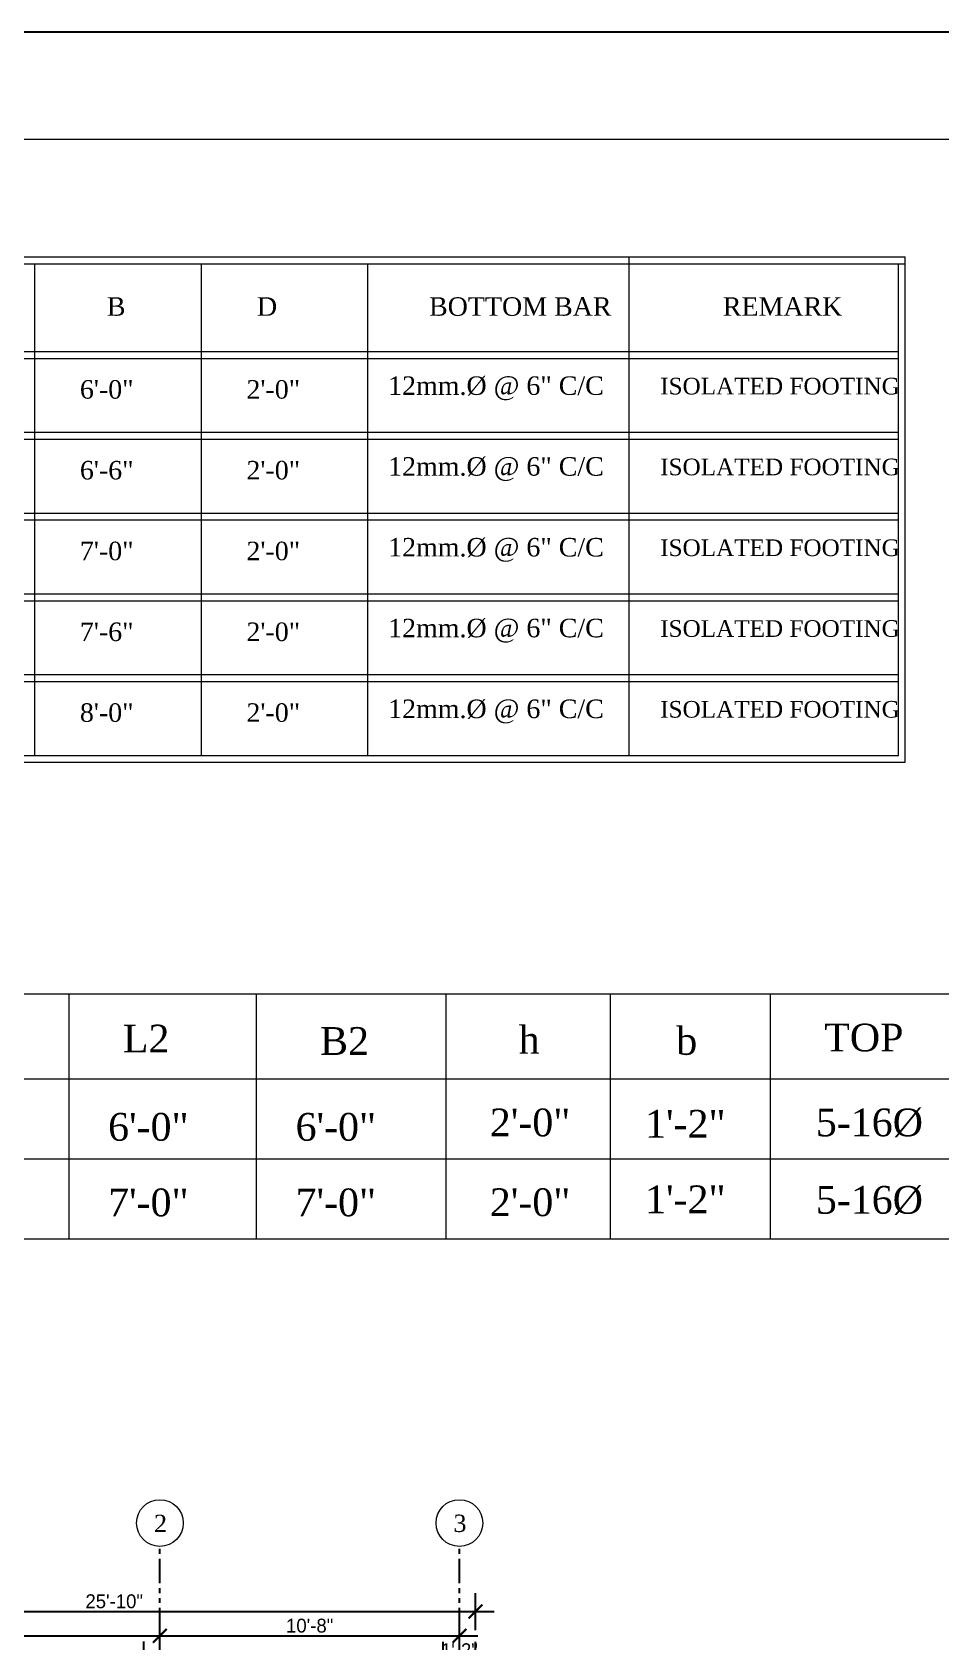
# Model space of a CAD drawing. Header units: inches. Extents: x -2812 to 9774, y -15726 to -746.
# Drawn here: x -697 to -304, y -7975 to -7279 of the extents above; entities that cross this region are included whole.
import ezdxf

# ---------------------------------------------------------------- set-up
doc = ezdxf.new("R2010")
doc.units = ezdxf.units.IN
doc.header["$LTSCALE"] = 17
doc.header["$MEASUREMENT"] = 0
doc.linetypes.add('PHANTOM2', pattern=[1.25, 0.625, -0.125, 0.125, -0.125, 0.125, -0.125])
for name, color, linetype, lineweight in [('15 STRS TEXT', 7, 'Continuous', 15), ('25 BOT BAR', 12, 'Continuous', 25), ('DOOR & WIN', 1, 'Continuous', 25), ('ELE1', 3, 'Continuous', 9), ('OUTLINE', 1, 'Continuous', 25), ('TEXT', 231, 'Continuous', 20)]:
    doc.layers.add(name, color=color, linetype=linetype, lineweight=lineweight)
doc.layers.add('WINDOW', color=5, linetype='Continuous')
doc.styles.add('ARCHITECTURE', font='stylu.ttf')
doc.styles.add('TIMES NEW ROMAN', font='times.ttf', dxfattribs={"height": 7})
doc.dimstyles.new('8 SCALE', dxfattribs={"dimscale": 0, "dimtxt": 6, "dimasz": 6, "dimexe": 8, "dimexo": 8, "dimgap": 1.25, "dimtad": 1, "dimdec": 0, "dimzin": 3, "dimdsep": 46, "dimlunit": 4, "dimtxsty": 'ARCHITECTURE', "dimblk": 'ARCHTICK', "dimcen": 8, "dimdle": 8, "dimclrd": 5, "dimclre": 5, "dimclrt": 7, "dimadec": 0, "dimazin": 0, "dimtfac": 0.75, "dimtdec": 0, "dimtix": 1, "dimtmove": 2, "dimatfit": 3, "dimldrblk": 'ARCHTICK', "dimfxl": 8, "dimfxlon": 1, "dimtolj": 1, "dimtzin": 0, "dimlwd": -1, "dimlwe": -1, "dimarcsym": 0})

# ---------------------------------------------------------------- blocks, each defined once
blk = doc.blocks.new('_ArchTick')
at = {"color": 0, "linetype": 'ByBlock', "const_width": 0.15}
blk.add_lwpolyline([(-0.5, -0.5), (0.5, 0.5)], dxfattribs=at)
blk = doc.blocks.new('*D1634')
at = {"layer": 'Defpoints', "color": 0, "transparency": 16777216}
for p in [(4342.05, -9919.67), (4187.05, -9938.5), (4342.05, -9938.5)]:
    blk.add_point(p, dxfattribs=at)
at = {"layer": 'OUTLINE', "color": 5, "transparency": 16777216}
for p, q in [((4187.05, -9927.67), (4187.05, -9911.67)), ((4342.05, -9927.67), (4342.05, -9911.67)), ((4179.05, -9919.67), (4350.05, -9919.67))]:
    blk.add_line(p, q, dxfattribs=at)
at = {"layer": 'OUTLINE', "color": 5, "transparency": 16777216, "xscale": 6, "yscale": 6, "zscale": 6, "rotation": 180}
blk.add_blockref('_ArchTick', (4187.05, -9919.67), dxfattribs=at)
at = {"layer": 'OUTLINE', "color": 5, "transparency": 16777216, "xscale": 6, "yscale": 6, "zscale": 6}
blk.add_blockref('_ArchTick', (4342.05, -9919.67), dxfattribs=at)
at = {"layer": 'OUTLINE', "color": 7, "transparency": 16777216, "insert": (4264.55, -9915.32), "char_height": 6, "attachment_point": 5, "style": 'ARCHITECTURE'}
blk.add_mtext('\\A1;12\'-10"', dxfattribs=at)
blk = doc.blocks.new('*D1637')
at = {"layer": 'Defpoints', "color": 0, "transparency": 16777216}
for p in [(4485.51, -9919.71), (4471.51, -9938.5), (4485.51, -9938.5)]:
    blk.add_point(p, dxfattribs=at)
at = {"layer": 'OUTLINE', "color": 5, "transparency": 16777216}
for p, q in [((4471.51, -9927.71), (4471.51, -9911.71)), ((4485.51, -9927.71), (4485.51, -9911.71)), ((4471.51, -9919.71), (4465.51, -9919.71)), ((4471.51, -9919.71), (4485.51, -9919.71)), ((4485.51, -9919.71), (4491.51, -9919.71))]:
    blk.add_line(p, q, dxfattribs=at)
at = {"layer": 'OUTLINE', "color": 5, "transparency": 16777216, "xscale": 6, "yscale": 6, "zscale": 6}
blk.add_blockref('_ArchTick', (4471.51, -9919.71), dxfattribs=at)
at = {"layer": 'OUTLINE', "color": 5, "transparency": 16777216, "xscale": 6, "yscale": 6, "zscale": 6, "rotation": 180}
blk.add_blockref('_ArchTick', (4485.51, -9919.71), dxfattribs=at)
at = {"layer": 'OUTLINE', "color": 7, "transparency": 16777216, "insert": (4478.51, -9915.4), "char_height": 6, "attachment_point": 5, "style": 'ARCHITECTURE'}
blk.add_mtext('\\A1;1\'-2"', dxfattribs=at)
blk = doc.blocks.new('*D1638')
at = {"layer": 'Defpoints', "color": 0, "transparency": 16777216}
for p in [(4349.05, -9909.17), (4180.05, -9939.5), (4349.05, -9939.5)]:
    blk.add_point(p, dxfattribs=at)
at = {"layer": 'OUTLINE', "color": 5, "transparency": 16777216}
for p, q in [((4180.05, -9917.17), (4180.05, -9901.17)), ((4349.05, -9917.17), (4349.05, -9901.17)), ((4172.05, -9909.17), (4357.05, -9909.17))]:
    blk.add_line(p, q, dxfattribs=at)
at = {"layer": 'OUTLINE', "color": 5, "transparency": 16777216, "xscale": 6, "yscale": 6, "zscale": 6, "rotation": 180}
blk.add_blockref('_ArchTick', (4180.05, -9909.17), dxfattribs=at)
at = {"layer": 'OUTLINE', "color": 5, "transparency": 16777216, "xscale": 6, "yscale": 6, "zscale": 6}
blk.add_blockref('_ArchTick', (4349.05, -9909.17), dxfattribs=at)
at = {"layer": 'OUTLINE', "color": 7, "transparency": 16777216, "insert": (4264.55, -9904.77), "char_height": 6, "attachment_point": 5, "style": 'ARCHITECTURE'}
blk.add_mtext('\\A1;14\'-0"', dxfattribs=at)
blk = doc.blocks.new('*D1639')
at = {"layer": 'Defpoints', "color": 0, "transparency": 16777216}
for p in [(4478.51, -9909.17), (4349.05, -9939.5), (4478.51, -9939.5)]:
    blk.add_point(p, dxfattribs=at)
at = {"layer": 'OUTLINE', "color": 5, "transparency": 16777216}
for p, q in [((4349.05, -9917.17), (4349.05, -9901.17)), ((4478.51, -9917.17), (4478.51, -9901.17)), ((4341.05, -9909.17), (4486.51, -9909.17))]:
    blk.add_line(p, q, dxfattribs=at)
at = {"layer": 'OUTLINE', "color": 5, "transparency": 16777216, "xscale": 6, "yscale": 6, "zscale": 6, "rotation": 180}
blk.add_blockref('_ArchTick', (4349.05, -9909.17), dxfattribs=at)
at = {"layer": 'OUTLINE', "color": 5, "transparency": 16777216, "xscale": 6, "yscale": 6, "zscale": 6}
blk.add_blockref('_ArchTick', (4478.51, -9909.17), dxfattribs=at)
at = {"layer": 'OUTLINE', "color": 7, "transparency": 16777216, "insert": (4413.78, -9904.8), "char_height": 6, "attachment_point": 5, "style": 'ARCHITECTURE'}
blk.add_mtext('\\A1;10\'-8"', dxfattribs=at)
blk = doc.blocks.new('*D1640')
at = {"layer": 'Defpoints', "color": 0, "transparency": 16777216}
for p in [(4485.51, -9898.67), (4173.05, -9938.5), (4485.51, -9938.5)]:
    blk.add_point(p, dxfattribs=at)
at = {"layer": 'OUTLINE', "color": 5, "transparency": 16777216}
for p, q in [((4173.05, -9906.67), (4173.05, -9890.67)), ((4485.51, -9906.67), (4485.51, -9890.67)), ((4165.05, -9898.67), (4493.51, -9898.67))]:
    blk.add_line(p, q, dxfattribs=at)
at = {"layer": 'OUTLINE', "color": 5, "transparency": 16777216, "xscale": 6, "yscale": 6, "zscale": 6, "rotation": 180}
blk.add_blockref('_ArchTick', (4173.05, -9898.67), dxfattribs=at)
at = {"layer": 'OUTLINE', "color": 5, "transparency": 16777216, "xscale": 6, "yscale": 6, "zscale": 6}
blk.add_blockref('_ArchTick', (4485.51, -9898.67), dxfattribs=at)
at = {"layer": 'OUTLINE', "color": 7, "transparency": 16777216, "insert": (4329.28, -9894.27), "char_height": 6, "attachment_point": 5, "style": 'ARCHITECTURE'}
blk.add_mtext('\\A1;25\'-10"', dxfattribs=at)
blk = doc.blocks.new('COLUMN1')
at = {"layer": 'DOOR & WIN', "color": 6, "linetype": 'PHANTOM2'}
for p, q in [((4349.05, -10481.47), (4349.05, -9870.5)), ((4478.51, -10481.47), (4478.51, -9870.5))]:
    blk.add_line(p, q, dxfattribs=at)
at = {"layer": 'WINDOW', "linetype": 'Continuous', "lineweight": 5, "ltscale": 0.5}
for centre in [(4349.05, -9860.4), (4478.51, -9860.4)]:
    blk.add_circle(centre, 10.1, dxfattribs=at)
at = {"layer": 'TEXT', "char_height": 7.5, "attachment_point": 5}
for s, insert in [('{\\fTimes New Roman|b0|i0|c0|p18;\\C1;2}', (4349.3, -9860.57)), ('{\\fTimes New Roman|b0|i0|c0|p18;\\C1;3}', (4478.76, -9860.57))]:
    blk.add_mtext(s, dxfattribs=dict(at, insert=insert))
at = {"layer": 'OUTLINE'}
for p1, p2, distance, text, picture, middle in [((4173.05, -9938.5), (4485.51, -9938.5), 39.83, '25\'-10"', '*D1640', (4329.28, -9894.27)), ((4180.05, -9939.5), (4349.05, -9939.5), 30.33, '14\'-0"', '*D1638', (4264.55, -9904.77)), ((4349.05, -9939.5), (4478.51, -9939.5), 30.33, '10\'-8"', '*D1639', (4413.78, -9904.8)), ((4187.05, -9938.5), (4342.05, -9938.5), 18.82, '12\'-10"', '*D1634', (4264.55, -9915.32))]:
    dim = blk.add_aligned_dim(p1=p1, p2=p2, distance=distance, text=text, dimstyle='8 SCALE', override={"dimscale": 1}, dxfattribs=at)
    dim.commit()
    dim.dimension.update_dxf_attribs({"geometry": picture, "text_midpoint": middle})
dim = blk.add_aligned_dim(p1=(4471.51, -9938.5), p2=(4485.51, -9938.5), distance=18.79, dimstyle='8 SCALE', override={"dimscale": 1}, dxfattribs=at)
dim.commit()
dim.dimension.update_dxf_attribs({"geometry": '*D1637', "text_midpoint": (4478.51, -9915.4)})

msp = doc.modelspace()

# ---------------------------------------------------------------- linework, layer by layer
at = {"layer": '15 STRS TEXT'}
for p, q in [((-858.76, -7376.58), (-319.3, -7376.58)), ((-438.69, -7592.17), (-438.69, -7376.58)), ((-319.3, -7595.17), (-319.3, -7376.58)), ((-855.76, -7379.58), (-551.61, -7379.58)), ((-695.61, -7592.17), (-695.61, -7379.58)), ((-623.61, -7592.17), (-623.61, -7379.58)), ((-551.61, -7379.58), (-438.69, -7379.58)), ((-551.61, -7417.51), (-551.61, -7379.58)), ((-551.61, -7592.17), (-551.61, -7379.58)), ((-438.69, -7379.58), (-319.3, -7379.58)), ((-322.3, -7417.51), (-322.3, -7379.58)), ((-855.76, -7417.51), (-551.61, -7417.51)), ((-551.61, -7417.51), (-438.69, -7417.51)), ((-438.69, -7417.51), (-322.3, -7417.51)), ((-322.3, -7592.17), (-322.3, -7417.51)), ((-855.76, -7420.51), (-551.61, -7420.51)), ((-551.61, -7420.51), (-438.69, -7420.51)), ((-438.69, -7420.51), (-322.3, -7420.51)), ((-855.76, -7452.44), (-551.61, -7452.44)), ((-551.61, -7452.44), (-438.69, -7452.44)), ((-438.69, -7452.44), (-322.3, -7452.44)), ((-855.76, -7455.44), (-551.61, -7455.44)), ((-551.61, -7455.44), (-438.69, -7455.44)), ((-438.69, -7455.44), (-322.3, -7455.44)), ((-855.76, -7487.38), (-551.61, -7487.38)), ((-551.61, -7487.38), (-438.69, -7487.38)), ((-438.69, -7487.38), (-322.3, -7487.38)), ((-855.76, -7490.38), (-551.61, -7490.38)), ((-551.61, -7490.38), (-438.69, -7490.38)), ((-438.69, -7490.38), (-322.3, -7490.38)), ((-855.76, -7522.31), (-551.61, -7522.31)), ((-551.61, -7522.31), (-438.69, -7522.31)), ((-438.69, -7522.31), (-322.3, -7522.31)), ((-855.76, -7525.31), (-551.61, -7525.31)), ((-551.61, -7525.31), (-438.69, -7525.31)), ((-438.69, -7525.31), (-322.3, -7525.31)), ((-855.76, -7557.24), (-551.61, -7557.24)), ((-551.61, -7557.24), (-438.69, -7557.24)), ((-438.69, -7557.24), (-322.3, -7557.24)), ((-855.76, -7560.24), (-551.61, -7560.24)), ((-551.61, -7560.24), (-438.69, -7560.24)), ((-438.69, -7560.24), (-322.3, -7560.24)), ((-855.76, -7592.17), (-551.61, -7592.17)), ((-551.61, -7592.17), (-438.69, -7592.17)), ((-438.69, -7592.17), (-322.3, -7592.17)), ((-858.76, -7595.17), (-551.61, -7595.17)), ((-551.61, -7595.17), (-438.69, -7595.17)), ((-438.69, -7595.17), (-319.3, -7595.17)), ((-1089.55, -7695.21), (-133.15, -7695.21)), ((-680.83, -7801.23), (-680.83, -7695.21)), ((-599.78, -7801.23), (-599.78, -7695.21)), ((-517.81, -7801.23), (-517.81, -7695.21)), ((-446.72, -7801.23), (-446.72, -7695.21)), ((-377.56, -7801.23), (-377.56, -7695.21)), ((-1089.55, -7732.07), (-133.15, -7732.07)), ((-1089.55, -7766.56), (-517.81, -7766.56)), ((-517.81, -7766.56), (-133.15, -7766.56)), ((-1089.55, -7801.23), (-517.81, -7801.23)), ((-517.81, -7801.23), (-133.15, -7801.23))]:
    msp.add_line(p, q, dxfattribs=at)
at = {"layer": 'Defpoints'}
msp.add_lwpolyline([(366.02, -7279.49), (-2811.58, -7279.49), (-2811.58, -9527.46), (366.02, -9527.46)], close=True, dxfattribs=at)
at = {"layer": 'ELE1'}
msp.add_lwpolyline([(-2765.26, -7325.81), (319.71, -7325.81), (319.71, -9481.14), (-2765.26, -9481.14)], close=True, dxfattribs=at)

# ---------------------------------------------------------------- block references
at = {"layer": '25 BOT BAR'}
msp.add_blockref('COLUMN1', (-4990.57, 1936.33), dxfattribs=at)

# ---------------------------------------------------------------- texts
at = {"layer": '15 STRS TEXT', "style": 'TIMES NEW ROMAN'}
for s, height, p in [('6\'-0"', 8, (-676.12, -7437.93)), ('2\'-0"', 8, (-604.12, -7437.93)), ('12mm.%%C @ 6" C/C', 8, (-542.89, -7436.31)), ('ISOLATED FOOTING ', 7.2, (-425.26, -7436.12)), ('6\'-6"', 8, (-676.12, -7472.86)), ('2\'-0"', 8, (-604.12, -7472.86)), ('12mm.%%C @ 6" C/C', 8, (-542.89, -7471.24)), ('ISOLATED FOOTING ', 7.2, (-425.26, -7471.06)), ('7\'-0"', 8, (-676.12, -7507.79)), ('2\'-0"', 8, (-604.12, -7507.79)), ('12mm.%%C @ 6" C/C', 8, (-542.89, -7506.17)), ('ISOLATED FOOTING ', 7.2, (-425.26, -7505.99)), ('7\'-6"', 8, (-676.12, -7542.73)), ('2\'-0"', 8, (-604.12, -7542.73)), ('12mm.%%C @ 6" C/C', 8, (-542.89, -7541.11)), ('ISOLATED FOOTING ', 7.2, (-425.26, -7540.92)), ('8\'-0"', 8, (-676.12, -7577.66)), ('2\'-0"', 8, (-604.12, -7577.66)), ('12mm.%%C @ 6" C/C', 8, (-542.89, -7576.04)), ('ISOLATED FOOTING ', 7.2, (-425.26, -7575.85))]:
    msp.add_text(s, height=height, dxfattribs=at).set_placement(p)
at = {"layer": '15 STRS TEXT', "char_height": 8, "attachment_point": 1, "style": 'TIMES NEW ROMAN'}
for s, insert in [('B', (-664.45, -7394.1)), ('D', (-599.56, -7394.1)), ('BOTTOM BAR', (-525.18, -7394.1))]:
    msp.add_mtext(s, dxfattribs=dict(at, insert=insert))
at = {"layer": '15 STRS TEXT', "insert": (-398.18, -7394.1), "char_height": 8, "width": 41.5216, "attachment_point": 1, "style": 'TIMES NEW ROMAN'}
msp.add_mtext('REMARK', dxfattribs=at)
at = {"layer": '15 STRS TEXT', "char_height": 8, "attachment_point": 5, "style": 'TIMES NEW ROMAN'}
for s, insert in [('{\\H1.5x;L2 }', (-647.48, -7714.6)), ('{\\H1.5x;B2}', (-561.7, -7715.68)), ('{\\H1.5x;h }', (-481.89, -7715.14)), ('{\\H1.5x;b }', (-413.77, -7715.71)), ('{\\H1.5x;TOP}', (-337.21, -7714.24)), ('{\\H1.5x;2\'-0"}', (-481.49, -7750.97)), ('{\\H1.5x;1\'-2"}', (-414.38, -7751.45)), ('{\\H1.5x;5-16%%C}', (-334.8, -7751.1)), ('{\\H1.5x;6\'-0"}', (-646.52, -7752.87)), ('{\\H1.5x;6\'-0"}', (-565.47, -7752.87)), ('{\\H1.5x;7\'-0"}', (-646.52, -7785.54)), ('{\\H1.5x;7\'-0"}', (-565.47, -7785.54)), ('{\\H1.5x;2\'-0"}', (-481.49, -7785.46)), ('{\\H1.5x;1\'-2"}', (-414.38, -7784.11)), ('{\\H1.5x;5-16%%C}', (-334.8, -7784.59))]:
    msp.add_mtext_dynamic_manual_height_columns(s, width=169.3707, gutter_width=40, heights=[0], dxfattribs=dict(at, insert=insert))

doc.saveas('drawing.dxf')
